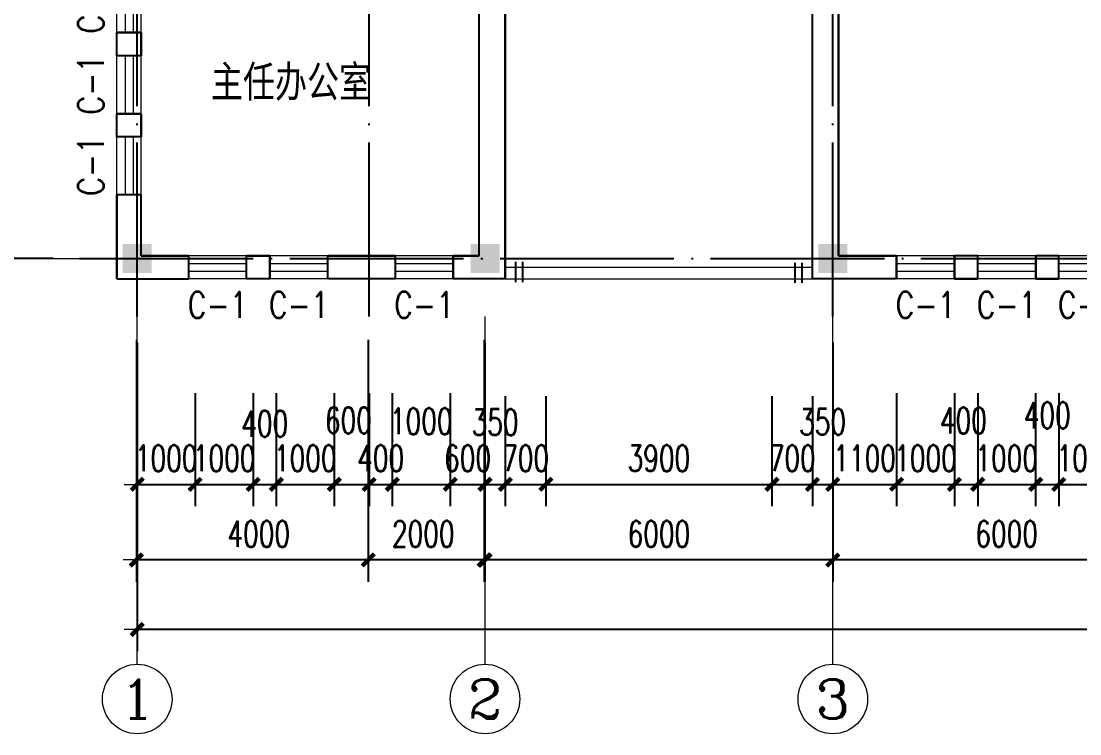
# Model space of a CAD drawing. Extents: x -220435 to 246757, y -381552 to -223577.
# Drawn here: x 59570 to 77834, y -357983 to -345686 of the extents above; entities that cross this region are included whole.
import ezdxf
from ezdxf.enums import TextEntityAlignment as Align

# ---------------------------------------------------------------- set-up
doc = ezdxf.new("R2010")
doc.units = 0
doc.header["$LTSCALE"] = 1500
doc.header["$MEASUREMENT"] = 0
doc.linetypes.add('DOTE', pattern=[2.42, 2, -0.2, 0.02, -0.2])
doc.layers.get('0').update_dxf_attribs({"linetype": 'CONTINUOUS'})
doc.layers.get('DEFPOINTS').update_dxf_attribs({"linetype": 'CONTINUOUS'})
for name, color, linetype in [('AXIS_TEXT', 7, 'CONTINUOUS'), ('COLUMN', 7, 'CONTINUOUS'), ('DOTE', 7, 'DOTE'), ('JELIBTLTC', 7, 'CONTINUOUS'), ('PUB_WALL', 7, 'CONTINUOUS'), ('WALL', 7, 'CONTINUOUS'), ('WINDOW_TEXT', 7, 'CONTINUOUS')]:
    doc.layers.add(name, color=color, linetype=linetype)
doc.layers.add('PUB_DIM', color=7, linetype='CONTINUOUS', lineweight=0)
doc.layers.add('WINDOW', color=7, linetype='CONTINUOUS', lineweight=0)
doc.styles.add('_SIMPLEX', font='SIMPLEX.shx', dxfattribs={"width": 0.8})
doc.styles.add('COMPLEX', font='COMPLEX')
doc.styles.add('DIM_FONT', font='TXT.shx', dxfattribs={"width": 0.7})
doc.styles.add('JELIBTLZX1', font='arial.ttf', dxfattribs={"width": 0.65})
doc.styles.add('SIMPLEX', font='SIMPLEX.SHX')
doc.dimstyles.new('DIMN150', dxfattribs={"dimscale": 1.5, "dimtxt": 300, "dimasz": 1, "dimexe": 250, "dimexo": 300, "dimgap": 150, "dimtad": 1, "dimdec": 0, "dimzin": 0, "dimdsep": 46, "dimtxsty": 'DIM_FONT', "dimblk": '_DIMX', "dimcen": 0.09, "dimclrt": 7, "dimadec": 0, "dimazin": 0, "dimtfac": 1, "dimtdec": 0, "dimtix": 1, "dimtmove": 2, "dimatfit": 3, "dimldrblk": '_DIMX', "dimfxl": 1, "dimtolj": 1, "dimtzin": 0, "dimarcsym": 0})

# ---------------------------------------------------------------- blocks, each defined once
blk = doc.blocks.new('_DIMX')
blk.add_line((-150, 0), (150, 0))
at = {"const_width": 50}
blk.add_lwpolyline([(-70, -70), (70, 70)], dxfattribs=at)
blk = doc.blocks.new('*D722')
at = {"layer": 'DEFPOINTS', "color": 0, "lineweight": 20}
for p in [(60572, -343783), (52031, -349783), (60572, -349783)]:
    blk.add_point(p, dxfattribs=at)
at = {"layer": 'PUB_DIM', "color": 0, "lineweight": -2}
for p, q in [((60122, -343783), (51656, -343783)), ((52031, -343784), (52031, -349781)), ((60122, -349783), (51656, -349783))]:
    blk.add_line(p, q, dxfattribs=at)
at = {"layer": 'PUB_DIM', "color": 0, "lineweight": -2, "xscale": 1.5, "yscale": 1.5, "zscale": 1.5}
for p, rotation in [((52031, -343783), 90), ((52031, -349783), 270)]:
    blk.add_blockref('_DIMX', p, dxfattribs=dict(at, rotation=rotation))
at = {"layer": 'PUB_DIM', "color": 7, "insert": (51581, -346783), "char_height": 450, "attachment_point": 5, "rotation": 90, "style": 'DIM_FONT'}
blk.add_mtext('\\A1;6000', dxfattribs=at)
blk = doc.blocks.new('*D724')
at = {"layer": 'DEFPOINTS', "color": 0, "lineweight": 20}
for p in [(60572, -271193), (50831, -349783), (60572, -349783)]:
    blk.add_point(p, dxfattribs=at)
at = {"layer": 'PUB_DIM', "color": 0, "lineweight": -2}
for p, q in [((60122, -271193), (50456, -271193)), ((50831, -271194), (50831, -349781)), ((60122, -349783), (50456, -349783))]:
    blk.add_line(p, q, dxfattribs=at)
at = {"layer": 'PUB_DIM', "color": 0, "lineweight": -2, "xscale": 1.5, "yscale": 1.5, "zscale": 1.5}
for p, rotation in [((50831, -271193), 90), ((50831, -349783), 270)]:
    blk.add_blockref('_DIMX', p, dxfattribs=dict(at, rotation=rotation))
at = {"layer": 'PUB_DIM', "color": 7, "insert": (50381, -310488), "char_height": 450, "attachment_point": 5, "rotation": 90, "style": 'DIM_FONT'}
blk.add_mtext('\\A1;78590', dxfattribs=at)
blk = doc.blocks.new('*D533')
at = {"layer": 'DEFPOINTS', "color": 0, "lineweight": 20}
for p in [(61572, -350783), (103572, -350783), (61572, -356183)]:
    blk.add_point(p, dxfattribs=at)
at = {"layer": 'PUB_DIM', "color": 0, "lineweight": -2}
for p, q in [((61572, -351233), (61572, -356558)), ((103572, -351233), (103572, -356558)), ((103571, -356183), (61574, -356183))]:
    blk.add_line(p, q, dxfattribs=at)
at = {"layer": 'PUB_DIM', "color": 0, "lineweight": -2, "xscale": 1.5, "yscale": 1.5, "zscale": 1.5, "rotation": 180}
blk.add_blockref('_DIMX', (61572, -356183), dxfattribs=at)
at = {"layer": 'PUB_DIM', "color": 0, "lineweight": -2, "xscale": 1.5, "yscale": 1.5, "zscale": 1.5}
blk.add_blockref('_DIMX', (103572, -356183), dxfattribs=at)
at = {"layer": 'PUB_DIM', "color": 7, "insert": (82572, -355733), "char_height": 450, "attachment_point": 5, "style": 'DIM_FONT'}
blk.add_mtext('\\A1;42000', dxfattribs=at)
blk = doc.blocks.new('*D534')
at = {"layer": 'DEFPOINTS', "color": 0, "lineweight": 20}
for p in [(61572, -350783), (103572, -350783), (61572, -356183)]:
    blk.add_point(p, dxfattribs=at)
at = {"layer": 'PUB_DIM', "color": 0, "lineweight": -2}
for p, q in [((61572, -351233), (61572, -356558)), ((103572, -351233), (103572, -356558)), ((103571, -356183), (61574, -356183))]:
    blk.add_line(p, q, dxfattribs=at)
at = {"layer": 'PUB_DIM', "color": 0, "lineweight": -2, "xscale": 1.5, "yscale": 1.5, "zscale": 1.5, "rotation": 180}
blk.add_blockref('_DIMX', (61572, -356183), dxfattribs=at)
at = {"layer": 'PUB_DIM', "color": 0, "lineweight": -2, "xscale": 1.5, "yscale": 1.5, "zscale": 1.5}
blk.add_blockref('_DIMX', (103572, -356183), dxfattribs=at)
at = {"layer": 'PUB_DIM', "color": 7, "insert": (82572, -355733), "char_height": 450, "attachment_point": 5, "style": 'DIM_FONT'}
blk.add_mtext('\\A1;42000', dxfattribs=at)
blk = doc.blocks.new('*D538')
at = {"layer": 'DEFPOINTS', "color": 0, "lineweight": 20}
for p in [(68622, -351706), (72522, -351706), (72522, -353678)]:
    blk.add_point(p, dxfattribs=at)
at = {"layer": 'PUB_DIM', "color": 0, "lineweight": -2}
for p, q in [((68622, -352156), (68622, -354053)), ((72522, -352156), (72522, -354053)), ((68624, -353678), (72521, -353678))]:
    blk.add_line(p, q, dxfattribs=at)
at = {"layer": 'PUB_DIM', "color": 0, "lineweight": -2, "xscale": 1.5, "yscale": 1.5, "zscale": 1.5, "rotation": 180}
blk.add_blockref('_DIMX', (68622, -353678), dxfattribs=at)
at = {"layer": 'PUB_DIM', "color": 0, "lineweight": -2, "xscale": 1.5, "yscale": 1.5, "zscale": 1.5}
blk.add_blockref('_DIMX', (72522, -353678), dxfattribs=at)
at = {"layer": 'PUB_DIM', "color": 7, "insert": (70572, -353228), "char_height": 450, "attachment_point": 5, "style": 'DIM_FONT'}
blk.add_mtext('\\A1;3900', dxfattribs=at)
blk = doc.blocks.new('*D539')
at = {"layer": 'DEFPOINTS', "color": 0, "lineweight": 20}
for p in [(67572, -350783), (73572, -350783), (67572, -354983)]:
    blk.add_point(p, dxfattribs=at)
at = {"layer": 'PUB_DIM', "color": 0, "lineweight": -2}
for p, q in [((67572, -351233), (67572, -355358)), ((73572, -351233), (73572, -355358)), ((73571, -354983), (67574, -354983))]:
    blk.add_line(p, q, dxfattribs=at)
at = {"layer": 'PUB_DIM', "color": 0, "lineweight": -2, "xscale": 1.5, "yscale": 1.5, "zscale": 1.5, "rotation": 180}
blk.add_blockref('_DIMX', (67572, -354983), dxfattribs=at)
at = {"layer": 'PUB_DIM', "color": 0, "lineweight": -2, "xscale": 1.5, "yscale": 1.5, "zscale": 1.5}
blk.add_blockref('_DIMX', (73572, -354983), dxfattribs=at)
at = {"layer": 'PUB_DIM', "color": 7, "insert": (70572, -354533), "char_height": 450, "attachment_point": 5, "style": 'DIM_FONT'}
blk.add_mtext('\\A1;6000', dxfattribs=at)
blk = doc.blocks.new('*D540')
at = {"layer": 'DEFPOINTS', "color": 0, "lineweight": 20}
for p in [(61557, -350733), (65557, -350733), (61557, -354983)]:
    blk.add_point(p, dxfattribs=at)
at = {"layer": 'PUB_DIM', "color": 0, "lineweight": -2}
for p, q in [((61557, -351183), (61557, -355358)), ((65557, -351183), (65557, -355358)), ((65555, -354983), (61558, -354983))]:
    blk.add_line(p, q, dxfattribs=at)
at = {"layer": 'PUB_DIM', "color": 0, "lineweight": -2, "xscale": 1.5, "yscale": 1.5, "zscale": 1.5, "rotation": 180}
blk.add_blockref('_DIMX', (61557, -354983), dxfattribs=at)
at = {"layer": 'PUB_DIM', "color": 0, "lineweight": -2, "xscale": 1.5, "yscale": 1.5, "zscale": 1.5}
blk.add_blockref('_DIMX', (65557, -354983), dxfattribs=at)
at = {"layer": 'PUB_DIM', "color": 7, "insert": (63669, -354533), "char_height": 450, "attachment_point": 5, "style": 'DIM_FONT'}
blk.add_mtext('\\A1;4000', dxfattribs=at)
blk = doc.blocks.new('*D541')
at = {"layer": 'DEFPOINTS', "color": 0, "lineweight": 20}
for p in [(65557, -350733), (67557, -350733), (65557, -354983)]:
    blk.add_point(p, dxfattribs=at)
at = {"layer": 'PUB_DIM', "color": 0, "lineweight": -2}
for p, q in [((65557, -351183), (65557, -355358)), ((67557, -351183), (67557, -355358)), ((67555, -354983), (65558, -354983))]:
    blk.add_line(p, q, dxfattribs=at)
at = {"layer": 'PUB_DIM', "color": 0, "lineweight": -2, "xscale": 1.5, "yscale": 1.5, "zscale": 1.5, "rotation": 180}
blk.add_blockref('_DIMX', (65557, -354983), dxfattribs=at)
at = {"layer": 'PUB_DIM', "color": 0, "lineweight": -2, "xscale": 1.5, "yscale": 1.5, "zscale": 1.5}
blk.add_blockref('_DIMX', (67557, -354983), dxfattribs=at)
at = {"layer": 'PUB_DIM', "color": 7, "insert": (66507, -354533), "char_height": 450, "attachment_point": 5, "style": 'DIM_FONT'}
blk.add_mtext('\\A1;2000', dxfattribs=at)
blk = doc.blocks.new('_AXISO')
blk.add_circle((0, 0), 0.5)
at = {"layer": 'AXIS_TEXT', "style": 'COMPLEX', "width": 1.041667}
blk.add_attdef('A', text='', height=0.56, dxfattribs=at).set_placement((-0.25, -0.28), (0.25, -0.28), align=Align.FIT)
blk = doc.blocks.new('*D542')
at = {"layer": 'DEFPOINTS', "color": 0, "lineweight": 20}
for p in [(64972, -351655), (65572, -351655), (65572, -353678)]:
    blk.add_point(p, dxfattribs=at)
at = {"layer": 'PUB_DIM', "color": 0, "lineweight": -2}
for p, q in [((64972, -352105), (64972, -354053)), ((65572, -352105), (65572, -354053)), ((64973, -353678), (65571, -353678))]:
    blk.add_line(p, q, dxfattribs=at)
at = {"layer": 'PUB_DIM', "color": 0, "lineweight": -2, "xscale": 1.5, "yscale": 1.5, "zscale": 1.5, "rotation": 180}
blk.add_blockref('_DIMX', (64972, -353678), dxfattribs=at)
at = {"layer": 'PUB_DIM', "color": 0, "lineweight": -2, "xscale": 1.5, "yscale": 1.5, "zscale": 1.5}
blk.add_blockref('_DIMX', (65572, -353678), dxfattribs=at)
at = {"layer": 'PUB_DIM', "color": 7, "insert": (65216, -352575), "char_height": 450, "attachment_point": 5, "style": 'DIM_FONT'}
blk.add_mtext('\\A1;600', dxfattribs=at)
blk = doc.blocks.new('*D543')
at = {"layer": 'DEFPOINTS', "color": 0, "lineweight": 20}
for p in [(63972, -351655), (64972, -351655), (64972, -353678)]:
    blk.add_point(p, dxfattribs=at)
at = {"layer": 'PUB_DIM', "color": 0, "lineweight": -2}
for p, q in [((63972, -352105), (63972, -354053)), ((64972, -352105), (64972, -354053)), ((63970, -353678), (63969, -353678)), ((63972, -353678), (64972, -353678)), ((64973, -353678), (64975, -353678))]:
    blk.add_line(p, q, dxfattribs=at)
at = {"layer": 'PUB_DIM', "color": 0, "lineweight": -2, "xscale": 1.5, "yscale": 1.5, "zscale": 1.5}
blk.add_blockref('_DIMX', (63972, -353678), dxfattribs=at)
at = {"layer": 'PUB_DIM', "color": 0, "lineweight": -2, "xscale": 1.5, "yscale": 1.5, "zscale": 1.5, "rotation": 180}
blk.add_blockref('_DIMX', (64972, -353678), dxfattribs=at)
at = {"layer": 'PUB_DIM', "color": 7, "insert": (64472, -353228), "char_height": 450, "attachment_point": 5, "style": 'DIM_FONT'}
blk.add_mtext('\\A1;1000', dxfattribs=at)
blk = doc.blocks.new('_WBLK')
for p, q in [((-0.5, 0.5), (0.5, 0.5)), ((0.5, 0.167), (-0.5, 0.167)), ((0.5, -0.167), (-0.5, -0.167)), ((-0.5, -0.5), (0.5, -0.5))]:
    blk.add_line(p, q)
at = {"layer": 'WINDOW_TEXT', "style": 'SIMPLEX', "flags": 9}
blk.add_attdef('A', text='', height=1, dxfattribs=at).set_placement((0, 1.5), align=Align.MIDDLE)
blk = doc.blocks.new('*D544')
at = {"layer": 'DEFPOINTS', "color": 0, "lineweight": 20}
for p in [(63572, -351655), (63972, -351655), (63972, -353678)]:
    blk.add_point(p, dxfattribs=at)
at = {"layer": 'PUB_DIM', "color": 0, "lineweight": -2}
for p, q in [((63572, -352105), (63572, -354053)), ((63972, -352105), (63972, -354053)), ((63570, -353678), (63569, -353678)), ((63572, -353678), (63972, -353678)), ((63973, -353678), (63975, -353678))]:
    blk.add_line(p, q, dxfattribs=at)
at = {"layer": 'PUB_DIM', "color": 0, "lineweight": -2, "xscale": 1.5, "yscale": 1.5, "zscale": 1.5}
blk.add_blockref('_DIMX', (63572, -353678), dxfattribs=at)
at = {"layer": 'PUB_DIM', "color": 0, "lineweight": -2, "xscale": 1.5, "yscale": 1.5, "zscale": 1.5, "rotation": 180}
blk.add_blockref('_DIMX', (63972, -353678), dxfattribs=at)
at = {"layer": 'PUB_DIM', "color": 7, "insert": (63772, -352632), "char_height": 450, "attachment_point": 5, "style": 'DIM_FONT'}
blk.add_mtext('\\A1;400', dxfattribs=at)
blk = doc.blocks.new('*D545')
at = {"layer": 'DEFPOINTS', "color": 0, "lineweight": 20}
for p in [(62572, -351655), (63572, -351655), (63572, -353678)]:
    blk.add_point(p, dxfattribs=at)
at = {"layer": 'PUB_DIM', "color": 0, "lineweight": -2}
for p, q in [((62572, -352105), (62572, -354053)), ((63572, -352105), (63572, -354053)), ((62570, -353678), (62569, -353678)), ((62572, -353678), (63572, -353678)), ((63573, -353678), (63575, -353678))]:
    blk.add_line(p, q, dxfattribs=at)
at = {"layer": 'PUB_DIM', "color": 0, "lineweight": -2, "xscale": 1.5, "yscale": 1.5, "zscale": 1.5}
blk.add_blockref('_DIMX', (62572, -353678), dxfattribs=at)
at = {"layer": 'PUB_DIM', "color": 0, "lineweight": -2, "xscale": 1.5, "yscale": 1.5, "zscale": 1.5, "rotation": 180}
blk.add_blockref('_DIMX', (63572, -353678), dxfattribs=at)
at = {"layer": 'PUB_DIM', "color": 7, "insert": (63072, -353228), "char_height": 450, "attachment_point": 5, "style": 'DIM_FONT'}
blk.add_mtext('\\A1;1000', dxfattribs=at)
blk = doc.blocks.new('*D546')
at = {"layer": 'DEFPOINTS', "color": 0, "lineweight": 20}
for p in [(61572, -351655), (62572, -351655), (62572, -353678)]:
    blk.add_point(p, dxfattribs=at)
at = {"layer": 'PUB_DIM', "color": 0, "lineweight": -2}
for p, q in [((61572, -352105), (61572, -354053)), ((62572, -352105), (62572, -354053)), ((61571, -353678), (61569, -353678)), ((61572, -353678), (62572, -353678)), ((62573, -353678), (62575, -353678))]:
    blk.add_line(p, q, dxfattribs=at)
at = {"layer": 'PUB_DIM', "color": 0, "lineweight": -2, "xscale": 1.5, "yscale": 1.5, "zscale": 1.5}
blk.add_blockref('_DIMX', (61572, -353678), dxfattribs=at)
at = {"layer": 'PUB_DIM', "color": 0, "lineweight": -2, "xscale": 1.5, "yscale": 1.5, "zscale": 1.5, "rotation": 180}
blk.add_blockref('_DIMX', (62572, -353678), dxfattribs=at)
at = {"layer": 'PUB_DIM', "color": 7, "insert": (62072, -353228), "char_height": 450, "attachment_point": 5, "style": 'DIM_FONT'}
blk.add_mtext('\\A1;1000', dxfattribs=at)
blk = doc.blocks.new('_FZH')
blk.add_solid([(-0.5, -0.5), (0.5, -0.5), (-0.5, 0.5), (0.5, 0.5)])
blk = doc.blocks.new('*D414')
at = {"layer": 'DEFPOINTS', "color": 0, "lineweight": 20}
for p in [(67922, -351706), (68622, -351706), (68622, -353678)]:
    blk.add_point(p, dxfattribs=at)
at = {"layer": 'PUB_DIM', "color": 0, "lineweight": -2}
for p, q in [((67922, -352156), (67922, -354053)), ((68622, -352156), (68622, -354053)), ((67921, -353678), (67919, -353678)), ((67922, -353678), (68622, -353678)), ((68624, -353678), (68625, -353678))]:
    blk.add_line(p, q, dxfattribs=at)
at = {"layer": 'PUB_DIM', "color": 0, "lineweight": -2, "xscale": 1.5, "yscale": 1.5, "zscale": 1.5}
blk.add_blockref('_DIMX', (67922, -353678), dxfattribs=at)
at = {"layer": 'PUB_DIM', "color": 0, "lineweight": -2, "xscale": 1.5, "yscale": 1.5, "zscale": 1.5, "rotation": 180}
blk.add_blockref('_DIMX', (68622, -353678), dxfattribs=at)
at = {"layer": 'PUB_DIM', "color": 7, "insert": (68272, -353228), "char_height": 450, "attachment_point": 5, "style": 'DIM_FONT'}
blk.add_mtext('\\A1;700', dxfattribs=at)
blk = doc.blocks.new('*D415')
at = {"layer": 'DEFPOINTS', "color": 0, "lineweight": 20}
for p in [(67572, -351706), (67922, -351706), (67922, -353678)]:
    blk.add_point(p, dxfattribs=at)
at = {"layer": 'PUB_DIM', "color": 0, "lineweight": -2}
for p, q in [((67572, -352156), (67572, -354053)), ((67922, -352156), (67922, -354053)), ((67571, -353678), (67569, -353678)), ((67572, -353678), (67922, -353678)), ((67924, -353678), (67925, -353678))]:
    blk.add_line(p, q, dxfattribs=at)
at = {"layer": 'PUB_DIM', "color": 0, "lineweight": -2, "xscale": 1.5, "yscale": 1.5, "zscale": 1.5}
blk.add_blockref('_DIMX', (67572, -353678), dxfattribs=at)
at = {"layer": 'PUB_DIM', "color": 0, "lineweight": -2, "xscale": 1.5, "yscale": 1.5, "zscale": 1.5, "rotation": 180}
blk.add_blockref('_DIMX', (67922, -353678), dxfattribs=at)
at = {"layer": 'PUB_DIM', "color": 7, "insert": (67747, -352607), "char_height": 450, "attachment_point": 5, "style": 'DIM_FONT'}
blk.add_mtext('\\A1;350', dxfattribs=at)
blk = doc.blocks.new('*D416')
at = {"layer": 'DEFPOINTS', "color": 0, "lineweight": 20}
for p in [(66972, -351655), (67572, -351655), (67572, -353678)]:
    blk.add_point(p, dxfattribs=at)
at = {"layer": 'PUB_DIM', "color": 0, "lineweight": -2}
for p, q in [((66972, -352105), (66972, -354053)), ((67572, -352105), (67572, -354053)), ((66971, -353678), (66969, -353678)), ((66972, -353678), (67572, -353678)), ((67574, -353678), (67575, -353678))]:
    blk.add_line(p, q, dxfattribs=at)
at = {"layer": 'PUB_DIM', "color": 0, "lineweight": -2, "xscale": 1.5, "yscale": 1.5, "zscale": 1.5}
blk.add_blockref('_DIMX', (66972, -353678), dxfattribs=at)
at = {"layer": 'PUB_DIM', "color": 0, "lineweight": -2, "xscale": 1.5, "yscale": 1.5, "zscale": 1.5, "rotation": 180}
blk.add_blockref('_DIMX', (67572, -353678), dxfattribs=at)
at = {"layer": 'PUB_DIM', "color": 7, "insert": (67272, -353228), "char_height": 450, "attachment_point": 5, "style": 'DIM_FONT'}
blk.add_mtext('\\A1;600', dxfattribs=at)
blk = doc.blocks.new('*D417')
at = {"layer": 'DEFPOINTS', "color": 0, "lineweight": 20}
for p in [(65972, -351655), (66972, -351655), (66972, -353678)]:
    blk.add_point(p, dxfattribs=at)
at = {"layer": 'PUB_DIM', "color": 0, "lineweight": -2}
for p, q in [((65972, -352105), (65972, -354053)), ((66972, -352105), (66972, -354053)), ((65974, -353678), (66971, -353678))]:
    blk.add_line(p, q, dxfattribs=at)
at = {"layer": 'PUB_DIM', "color": 0, "lineweight": -2, "xscale": 1.5, "yscale": 1.5, "zscale": 1.5, "rotation": 180}
blk.add_blockref('_DIMX', (65972, -353678), dxfattribs=at)
at = {"layer": 'PUB_DIM', "color": 0, "lineweight": -2, "xscale": 1.5, "yscale": 1.5, "zscale": 1.5}
blk.add_blockref('_DIMX', (66972, -353678), dxfattribs=at)
at = {"layer": 'PUB_DIM', "color": 7, "insert": (66472, -352589), "char_height": 450, "attachment_point": 5, "style": 'DIM_FONT'}
blk.add_mtext('\\A1;1000', dxfattribs=at)
blk = doc.blocks.new('*D418')
at = {"layer": 'DEFPOINTS', "color": 0, "lineweight": 20}
for p in [(65572, -351655), (65972, -351655), (65972, -353678)]:
    blk.add_point(p, dxfattribs=at)
at = {"layer": 'PUB_DIM', "color": 0, "lineweight": -2}
for p, q in [((65572, -352105), (65572, -354053)), ((65972, -352105), (65972, -354053)), ((65571, -353678), (65569, -353678)), ((65572, -353678), (65972, -353678)), ((65974, -353678), (65975, -353678))]:
    blk.add_line(p, q, dxfattribs=at)
at = {"layer": 'PUB_DIM', "color": 0, "lineweight": -2, "xscale": 1.5, "yscale": 1.5, "zscale": 1.5}
blk.add_blockref('_DIMX', (65572, -353678), dxfattribs=at)
at = {"layer": 'PUB_DIM', "color": 0, "lineweight": -2, "xscale": 1.5, "yscale": 1.5, "zscale": 1.5, "rotation": 180}
blk.add_blockref('_DIMX', (65972, -353678), dxfattribs=at)
at = {"layer": 'PUB_DIM', "color": 7, "insert": (65772, -353228), "char_height": 450, "attachment_point": 5, "style": 'DIM_FONT'}
blk.add_mtext('\\A1;400', dxfattribs=at)
blk = doc.blocks.new('*D419')
at = {"layer": 'DEFPOINTS', "color": 0, "lineweight": 20}
for p in [(74672, -351655), (75672, -351655), (75672, -353678)]:
    blk.add_point(p, dxfattribs=at)
at = {"layer": 'PUB_DIM', "color": 0, "lineweight": -2}
for p, q in [((74672, -352105), (74672, -354053)), ((75672, -352105), (75672, -354053)), ((74671, -353678), (74669, -353678)), ((74672, -353678), (75672, -353678)), ((75674, -353678), (75675, -353678))]:
    blk.add_line(p, q, dxfattribs=at)
at = {"layer": 'PUB_DIM', "color": 0, "lineweight": -2, "xscale": 1.5, "yscale": 1.5, "zscale": 1.5}
blk.add_blockref('_DIMX', (74672, -353678), dxfattribs=at)
at = {"layer": 'PUB_DIM', "color": 0, "lineweight": -2, "xscale": 1.5, "yscale": 1.5, "zscale": 1.5, "rotation": 180}
blk.add_blockref('_DIMX', (75672, -353678), dxfattribs=at)
at = {"layer": 'PUB_DIM', "color": 7, "insert": (75172, -353228), "char_height": 450, "attachment_point": 5, "style": 'DIM_FONT'}
blk.add_mtext('\\A1;1000', dxfattribs=at)
blk = doc.blocks.new('*D420')
at = {"layer": 'DEFPOINTS', "color": 0, "lineweight": 20}
for p in [(73572, -350783), (79572, -350783), (73572, -354983)]:
    blk.add_point(p, dxfattribs=at)
at = {"layer": 'PUB_DIM', "color": 0, "lineweight": -2}
for p, q in [((73572, -351233), (73572, -355358)), ((79572, -351233), (79572, -355358)), ((79571, -354983), (73574, -354983))]:
    blk.add_line(p, q, dxfattribs=at)
at = {"layer": 'PUB_DIM', "color": 0, "lineweight": -2, "xscale": 1.5, "yscale": 1.5, "zscale": 1.5, "rotation": 180}
blk.add_blockref('_DIMX', (73572, -354983), dxfattribs=at)
at = {"layer": 'PUB_DIM', "color": 0, "lineweight": -2, "xscale": 1.5, "yscale": 1.5, "zscale": 1.5}
blk.add_blockref('_DIMX', (79572, -354983), dxfattribs=at)
at = {"layer": 'PUB_DIM', "color": 7, "insert": (76572, -354533), "char_height": 450, "attachment_point": 5, "style": 'DIM_FONT'}
blk.add_mtext('\\A1;6000', dxfattribs=at)
blk = doc.blocks.new('*D421')
at = {"layer": 'DEFPOINTS', "color": 0, "lineweight": 20}
for p in [(72522, -351706), (73222, -351706), (73222, -353678)]:
    blk.add_point(p, dxfattribs=at)
at = {"layer": 'PUB_DIM', "color": 0, "lineweight": -2}
for p, q in [((72522, -352156), (72522, -354053)), ((73222, -352156), (73222, -354053)), ((72521, -353678), (72519, -353678)), ((72522, -353678), (73222, -353678)), ((73224, -353678), (73225, -353678))]:
    blk.add_line(p, q, dxfattribs=at)
at = {"layer": 'PUB_DIM', "color": 0, "lineweight": -2, "xscale": 1.5, "yscale": 1.5, "zscale": 1.5}
blk.add_blockref('_DIMX', (72522, -353678), dxfattribs=at)
at = {"layer": 'PUB_DIM', "color": 0, "lineweight": -2, "xscale": 1.5, "yscale": 1.5, "zscale": 1.5, "rotation": 180}
blk.add_blockref('_DIMX', (73222, -353678), dxfattribs=at)
at = {"layer": 'PUB_DIM', "color": 7, "insert": (72872, -353228), "char_height": 450, "attachment_point": 5, "style": 'DIM_FONT'}
blk.add_mtext('\\A1;700', dxfattribs=at)
blk = doc.blocks.new('*D422')
at = {"layer": 'DEFPOINTS', "color": 0, "lineweight": 20}
for p in [(73222, -351706), (73572, -351706), (73572, -353678)]:
    blk.add_point(p, dxfattribs=at)
at = {"layer": 'PUB_DIM', "color": 0, "lineweight": -2}
for p, q in [((73222, -352156), (73222, -354053)), ((73572, -352156), (73572, -354053)), ((73221, -353678), (73219, -353678)), ((73222, -353678), (73572, -353678)), ((73574, -353678), (73575, -353678))]:
    blk.add_line(p, q, dxfattribs=at)
at = {"layer": 'PUB_DIM', "color": 0, "lineweight": -2, "xscale": 1.5, "yscale": 1.5, "zscale": 1.5}
blk.add_blockref('_DIMX', (73222, -353678), dxfattribs=at)
at = {"layer": 'PUB_DIM', "color": 0, "lineweight": -2, "xscale": 1.5, "yscale": 1.5, "zscale": 1.5, "rotation": 180}
blk.add_blockref('_DIMX', (73572, -353678), dxfattribs=at)
at = {"layer": 'PUB_DIM', "color": 7, "insert": (73397, -352600), "char_height": 450, "attachment_point": 5, "style": 'DIM_FONT'}
blk.add_mtext('\\A1;350', dxfattribs=at)
blk = doc.blocks.new('*D423')
at = {"layer": 'DEFPOINTS', "color": 0, "lineweight": 20}
for p in [(73572, -351655), (74672, -351655), (74672, -353678)]:
    blk.add_point(p, dxfattribs=at)
at = {"layer": 'PUB_DIM', "color": 0, "lineweight": -2}
for p, q in [((73572, -352105), (73572, -354053)), ((74672, -352105), (74672, -354053)), ((73571, -353678), (73569, -353678)), ((73572, -353678), (74672, -353678)), ((74674, -353678), (74675, -353678))]:
    blk.add_line(p, q, dxfattribs=at)
at = {"layer": 'PUB_DIM', "color": 0, "lineweight": -2, "xscale": 1.5, "yscale": 1.5, "zscale": 1.5}
blk.add_blockref('_DIMX', (73572, -353678), dxfattribs=at)
at = {"layer": 'PUB_DIM', "color": 0, "lineweight": -2, "xscale": 1.5, "yscale": 1.5, "zscale": 1.5, "rotation": 180}
blk.add_blockref('_DIMX', (74672, -353678), dxfattribs=at)
at = {"layer": 'PUB_DIM', "color": 7, "insert": (74122, -353228), "char_height": 450, "attachment_point": 5, "style": 'DIM_FONT'}
blk.add_mtext('\\A1;1100', dxfattribs=at)
blk = doc.blocks.new('*D425')
at = {"layer": 'DEFPOINTS', "color": 0, "lineweight": 20}
for p in [(77472, -351655), (78472, -351655), (78472, -353678)]:
    blk.add_point(p, dxfattribs=at)
at = {"layer": 'PUB_DIM', "color": 0, "lineweight": -2}
for p, q in [((77472, -352105), (77472, -354053)), ((78472, -352105), (78472, -354053)), ((77471, -353678), (77469, -353678)), ((77472, -353678), (78472, -353678)), ((78474, -353678), (78475, -353678))]:
    blk.add_line(p, q, dxfattribs=at)
at = {"layer": 'PUB_DIM', "color": 0, "lineweight": -2, "xscale": 1.5, "yscale": 1.5, "zscale": 1.5}
blk.add_blockref('_DIMX', (77472, -353678), dxfattribs=at)
at = {"layer": 'PUB_DIM', "color": 0, "lineweight": -2, "xscale": 1.5, "yscale": 1.5, "zscale": 1.5, "rotation": 180}
blk.add_blockref('_DIMX', (78472, -353678), dxfattribs=at)
at = {"layer": 'PUB_DIM', "color": 7, "insert": (77972, -353228), "char_height": 450, "attachment_point": 5, "style": 'DIM_FONT'}
blk.add_mtext('\\A1;1000', dxfattribs=at)
blk = doc.blocks.new('*D426')
at = {"layer": 'DEFPOINTS', "color": 0, "lineweight": 20}
for p in [(77072, -351655), (77472, -351655), (77472, -353678)]:
    blk.add_point(p, dxfattribs=at)
at = {"layer": 'PUB_DIM', "color": 0, "lineweight": -2}
for p, q in [((77072, -352105), (77072, -354053)), ((77472, -352105), (77472, -354053)), ((77071, -353678), (77069, -353678)), ((77072, -353678), (77472, -353678)), ((77474, -353678), (77475, -353678))]:
    blk.add_line(p, q, dxfattribs=at)
at = {"layer": 'PUB_DIM', "color": 0, "lineweight": -2, "xscale": 1.5, "yscale": 1.5, "zscale": 1.5}
blk.add_blockref('_DIMX', (77072, -353678), dxfattribs=at)
at = {"layer": 'PUB_DIM', "color": 0, "lineweight": -2, "xscale": 1.5, "yscale": 1.5, "zscale": 1.5, "rotation": 180}
blk.add_blockref('_DIMX', (77472, -353678), dxfattribs=at)
at = {"layer": 'PUB_DIM', "color": 7, "insert": (77272, -352487), "char_height": 450, "attachment_point": 5, "style": 'DIM_FONT'}
blk.add_mtext('\\A1;400', dxfattribs=at)
blk = doc.blocks.new('*D427')
at = {"layer": 'DEFPOINTS', "color": 0, "lineweight": 20}
for p in [(76072, -351655), (77072, -351655), (77072, -353678)]:
    blk.add_point(p, dxfattribs=at)
at = {"layer": 'PUB_DIM', "color": 0, "lineweight": -2}
for p, q in [((76072, -352105), (76072, -354053)), ((77072, -352105), (77072, -354053)), ((76071, -353678), (76069, -353678)), ((76072, -353678), (77072, -353678)), ((77074, -353678), (77075, -353678))]:
    blk.add_line(p, q, dxfattribs=at)
at = {"layer": 'PUB_DIM', "color": 0, "lineweight": -2, "xscale": 1.5, "yscale": 1.5, "zscale": 1.5}
blk.add_blockref('_DIMX', (76072, -353678), dxfattribs=at)
at = {"layer": 'PUB_DIM', "color": 0, "lineweight": -2, "xscale": 1.5, "yscale": 1.5, "zscale": 1.5, "rotation": 180}
blk.add_blockref('_DIMX', (77072, -353678), dxfattribs=at)
at = {"layer": 'PUB_DIM', "color": 7, "insert": (76572, -353228), "char_height": 450, "attachment_point": 5, "style": 'DIM_FONT'}
blk.add_mtext('\\A1;1000', dxfattribs=at)
blk = doc.blocks.new('*D428')
at = {"layer": 'DEFPOINTS', "color": 0, "lineweight": 20}
for p in [(75672, -351655), (76072, -351655), (76072, -353678)]:
    blk.add_point(p, dxfattribs=at)
at = {"layer": 'PUB_DIM', "color": 0, "lineweight": -2}
for p, q in [((75672, -352105), (75672, -354053)), ((76072, -352105), (76072, -354053)), ((75671, -353678), (75669, -353678)), ((75672, -353678), (76072, -353678)), ((76074, -353678), (76075, -353678))]:
    blk.add_line(p, q, dxfattribs=at)
at = {"layer": 'PUB_DIM', "color": 0, "lineweight": -2, "xscale": 1.5, "yscale": 1.5, "zscale": 1.5}
blk.add_blockref('_DIMX', (75672, -353678), dxfattribs=at)
at = {"layer": 'PUB_DIM', "color": 0, "lineweight": -2, "xscale": 1.5, "yscale": 1.5, "zscale": 1.5, "rotation": 180}
blk.add_blockref('_DIMX', (76072, -353678), dxfattribs=at)
at = {"layer": 'PUB_DIM', "color": 7, "insert": (75825, -352577), "char_height": 450, "attachment_point": 5, "style": 'DIM_FONT'}
blk.add_mtext('\\A1;400', dxfattribs=at)

msp = doc.modelspace()

# ---------------------------------------------------------------- linework, layer by layer
at = {"layer": 'DOTE'}
for p, q in [((73572.4, -350782.5), (73572.4, -273067.5)), ((61572.4, -350782.5), (61572.4, -318842.5)), ((65572.4, -350782.5), (65572.4, -334482.5)), ((60572.4, -349782.5), (103542.4, -349782.5))]:
    msp.add_line(p, q, dxfattribs=at)
at = {"layer": 'PUB_DIM'}
for p, q in [((49330.7, -349782.5), (60572.4, -349782.5)), ((61572.4, -356782.5), (61572.4, -350782.5)), ((61572.4, -356782.5), (61572.4, -350782.5)), ((67572.4, -356782.5), (67572.4, -350782.5)), ((67572.4, -356782.5), (67572.4, -350782.5)), ((73572.4, -356782.5), (73572.4, -350782.5)), ((73572.4, -356782.5), (73572.4, -350782.5)), ((67677.4, -353677.5), (74581.6, -353677.5))]:
    msp.add_line(p, q, dxfattribs=at)
at = {"layer": 'PUB_WALL'}
for p, q in [((73672.4, -349732.5), (73672.4, -334582.5)), ((73672.4, -334582.5), (73672.4, -349732.5)), ((67922.4, -343632.5), (67922.4, -350132.5)), ((67922.4, -343632.5), (67922.4, -350132.5)), ((73222.4, -350132.5), (73222.4, -343632.5)), ((73222.4, -350132.5), (73222.4, -343632.5)), ((67472.4, -349732.5), (67472.4, -343882.5)), ((67472.4, -349732.5), (67472.4, -343882.5)), ((61222.4, -346282.5), (61222.4, -345882.5)), ((61642.4, -345882.5), (61222.4, -345882.5)), ((61222.4, -346282.5), (61222.4, -345882.5)), ((61222.4, -345882.5), (61642.4, -345882.5)), ((61642.4, -346282.5), (61642.4, -345882.5)), ((61642.4, -345882.5), (61642.4, -346282.5)), ((61642.4, -346282.5), (61222.4, -346282.5)), ((61642.4, -346282.5), (61222.4, -346282.5)), ((61222.4, -347682.5), (61222.4, -347282.5)), ((61642.4, -347282.5), (61222.4, -347282.5)), ((61222.4, -347682.5), (61222.4, -347282.5)), ((61222.4, -347282.5), (61642.4, -347282.5)), ((61642.4, -347682.5), (61642.4, -347282.5)), ((61642.4, -347282.5), (61642.4, -347682.5)), ((61642.4, -347682.5), (61222.4, -347682.5)), ((61642.4, -347682.5), (61222.4, -347682.5)), ((61642.4, -348682.5), (61222.4, -348682.5)), ((61222.4, -350132.5), (61222.4, -348682.5)), ((61642.4, -348682.5), (61222.4, -348682.5)), ((61222.4, -348682.5), (61222.4, -350132.5)), ((61642.4, -349732.5), (61642.4, -348682.5)), ((61642.4, -349732.5), (61642.4, -348682.5)), ((61642.4, -349732.5), (62459.9, -349732.5)), ((62459.9, -349732.5), (61642.4, -349732.5)), ((62459.9, -350132.5), (62459.9, -349732.5)), ((62459.9, -350132.5), (62459.9, -349732.5)), ((63459.9, -350132.5), (63459.9, -349732.5)), ((63859.9, -349732.5), (63459.9, -349732.5)), ((63459.9, -350132.5), (63459.9, -349732.5)), ((63459.9, -349732.5), (63859.9, -349732.5)), ((63859.9, -350132.5), (63859.9, -349732.5)), ((63859.9, -349732.5), (63859.9, -350132.5)), ((66022.4, -349732.5), (64859.9, -349732.5)), ((64859.9, -350132.5), (64859.9, -349732.5)), ((64859.9, -349732.5), (66022.4, -349732.5)), ((64859.9, -350132.5), (64859.9, -349732.5)), ((66022.4, -349732.5), (66022.4, -350132.5)), ((66022.4, -349732.5), (66022.4, -350132.5)), ((67022.4, -350132.5), (67022.4, -349732.5)), ((67022.4, -349732.5), (67472.4, -349732.5)), ((67022.4, -350132.5), (67022.4, -349732.5)), ((67022.4, -349732.5), (67472.4, -349732.5)), ((74672.4, -349732.5), (73672.4, -349732.5)), ((73672.4, -349732.5), (74672.4, -349732.5)), ((74672.4, -350132.5), (74672.4, -349732.5)), ((74672.4, -349732.5), (74672.4, -350132.5)), ((76072.4, -349732.5), (75672.4, -349732.5)), ((75672.4, -350132.5), (75672.4, -349732.5)), ((76072.4, -349732.5), (75672.4, -349732.5)), ((75672.4, -349732.5), (75672.4, -350132.5)), ((76072.4, -350132.5), (76072.4, -349732.5)), ((76072.4, -350132.5), (76072.4, -349732.5)), ((77472.4, -349732.5), (77072.4, -349732.5)), ((77072.4, -350132.5), (77072.4, -349732.5)), ((77472.4, -349732.5), (77072.4, -349732.5)), ((77072.4, -349732.5), (77072.4, -350132.5)), ((77472.4, -350132.5), (77472.4, -349732.5)), ((77472.4, -350132.5), (77472.4, -349732.5)), ((68102.4, -350189.1), (68102.4, -349839.1)), ((68102.4, -350189.1), (68102.4, -349839.1)), ((68222.4, -350189.1), (68222.4, -349839.1)), ((68222.4, -350189.1), (68222.4, -349839.1)), ((72922.4, -350203.2), (72922.4, -349853.2)), ((72922.4, -350203.2), (72922.4, -349853.2)), ((73042.4, -350203.2), (73042.4, -349853.2)), ((73042.4, -350203.2), (73042.4, -349853.2)), ((61222.4, -350132.5), (62459.9, -350132.5)), ((61222.4, -350132.5), (62459.9, -350132.5)), ((63859.9, -350132.5), (63459.9, -350132.5)), ((63859.9, -350132.5), (63459.9, -350132.5)), ((66022.4, -350132.5), (64859.9, -350132.5)), ((66022.4, -350132.5), (64859.9, -350132.5)), ((67922.4, -350132.5), (67022.4, -350132.5)), ((67922.4, -350132.5), (67022.4, -350132.5)), ((74672.4, -350132.5), (73222.4, -350132.5)), ((74672.4, -350132.5), (73222.4, -350132.5)), ((76072.4, -350132.5), (75672.4, -350132.5)), ((75672.4, -350132.5), (76072.4, -350132.5)), ((77472.4, -350132.5), (77072.4, -350132.5)), ((77072.4, -350132.5), (77472.4, -350132.5))]:
    msp.add_line(p, q, dxfattribs=at)
at = {"layer": 'WALL'}
for p, q in [((73672.4, -349732.5), (73672.4, -334582.5)), ((67922.4, -350132.5), (67922.4, -343632.5)), ((73222.4, -350132.5), (73222.4, -343632.5)), ((67472.4, -349732.5), (67472.4, -343882.5)), ((61222.4, -346282.5), (61222.4, -345882.5)), ((61642.4, -345882.5), (61222.4, -345882.5)), ((61642.4, -346282.5), (61642.4, -345882.5)), ((61642.4, -346282.5), (61222.4, -346282.5)), ((61222.4, -347682.5), (61222.4, -347282.5)), ((61642.4, -347282.5), (61222.4, -347282.5)), ((61642.4, -347682.5), (61642.4, -347282.5)), ((61642.4, -347682.5), (61222.4, -347682.5)), ((61642.4, -348682.5), (61222.4, -348682.5)), ((61222.4, -350132.5), (61222.4, -348682.5)), ((61642.4, -349732.5), (61642.4, -348682.5)), ((61642.4, -349732.5), (62459.9, -349732.5)), ((62459.9, -350132.5), (62459.9, -349732.5)), ((63459.9, -350132.5), (63459.9, -349732.5)), ((63859.9, -349732.5), (63459.9, -349732.5)), ((63859.9, -350132.5), (63859.9, -349732.5)), ((66022.4, -349732.5), (64859.9, -349732.5)), ((64859.9, -350132.5), (64859.9, -349732.5)), ((66022.4, -349732.5), (66022.4, -350132.5)), ((67022.4, -349732.5), (67022.4, -350132.5)), ((67472.4, -349732.5), (67022.4, -349732.5)), ((74672.4, -349732.5), (73672.4, -349732.5)), ((74672.4, -350132.5), (74672.4, -349732.5)), ((76072.4, -349732.5), (75672.4, -349732.5)), ((75672.4, -350132.5), (75672.4, -349732.5)), ((76072.4, -350132.5), (76072.4, -349732.5)), ((77472.4, -349732.5), (77072.4, -349732.5)), ((77072.4, -350132.5), (77072.4, -349732.5)), ((77472.4, -350132.5), (77472.4, -349732.5)), ((68102.4, -350189.1), (68102.4, -349839.1)), ((68222.4, -350189.1), (68222.4, -349839.1)), ((72922.4, -350203.2), (72922.4, -349853.2)), ((73042.4, -350203.2), (73042.4, -349853.2)), ((61222.4, -350132.5), (62459.9, -350132.5)), ((63859.9, -350132.5), (63459.9, -350132.5)), ((66022.4, -350132.5), (64859.9, -350132.5)), ((67922.4, -350132.5), (67022.4, -350132.5)), ((74672.4, -350132.5), (73222.4, -350132.5)), ((76072.4, -350132.5), (75672.4, -350132.5)), ((77472.4, -350132.5), (77072.4, -350132.5))]:
    msp.add_line(p, q, dxfattribs=at)
at = {"layer": 'WINDOW'}
for p, q in [((67922.4, -349932.5), (73222.4, -349932.5)), ((67922.4, -350132.5), (73222.4, -350132.5))]:
    msp.add_line(p, q, dxfattribs=at)

# ---------------------------------------------------------------- block references
at = {"layer": 'COLUMN', "xscale": 500, "yscale": 500, "zscale": 500}
for p in [(61572.4, -349782.5), (67572.4, -349782.5), (73572.4, -349782.5)]:
    msp.add_blockref('_FZH', p, dxfattribs=at)
at = {"layer": 'PUB_DIM'}
ref = msp.add_blockref('_AXISO', (61572.4, -357382.5), dxfattribs=dict(at, xscale=1200, yscale=1200, zscale=1200))
ref.add_attrib('A', '1', dxfattribs={"layer": 'AXIS_TEXT', "height": 672, "style": 'COMPLEX', "width": 2.083333}).set_placement((61272.4, -357718.5), (61872.4, -357718.5), align=Align.FIT)
ref = msp.add_blockref('_AXISO', (61572.4, -357382.5), dxfattribs=dict(at, xscale=1200, yscale=1200, zscale=1200))
ref.add_attrib('A', '1', dxfattribs={"layer": 'AXIS_TEXT', "height": 672, "style": 'COMPLEX', "width": 2.083333}).set_placement((61272.4, -357718.5), (61872.4, -357718.5), align=Align.FIT)
ref = msp.add_blockref('_AXISO', (67572.4, -357382.5), dxfattribs=dict(at, xscale=1200, yscale=1200, zscale=1200))
ref.add_attrib('A', '2', dxfattribs={"layer": 'AXIS_TEXT', "height": 672, "style": 'COMPLEX', "width": 1.339286}).set_placement((67272.4, -357718.5), (67872.4, -357718.5), align=Align.FIT)
ref = msp.add_blockref('_AXISO', (67572.4, -357382.5), dxfattribs=dict(at, xscale=1200, yscale=1200, zscale=1200))
ref.add_attrib('A', '2', dxfattribs={"layer": 'AXIS_TEXT', "height": 672, "style": 'COMPLEX', "width": 1.339286}).set_placement((67272.4, -357718.5), (67872.4, -357718.5), align=Align.FIT)
ref = msp.add_blockref('_AXISO', (73572.4, -357382.5), dxfattribs=dict(at, xscale=1200, yscale=1200, zscale=1200))
ref.add_attrib('A', '3', dxfattribs={"layer": 'AXIS_TEXT', "height": 672, "style": 'COMPLEX', "width": 1.339286}).set_placement((73272.4, -357718.5), (73872.4, -357718.5), align=Align.FIT)
ref = msp.add_blockref('_AXISO', (73572.4, -357382.5), dxfattribs=dict(at, xscale=1200, yscale=1200, zscale=1200))
ref.add_attrib('A', '3', dxfattribs={"layer": 'AXIS_TEXT', "height": 672, "style": 'COMPLEX', "width": 1.339286}).set_placement((73272.4, -357718.5), (73872.4, -357718.5), align=Align.FIT)
at = {"layer": 'WINDOW'}
ref = msp.add_blockref('_WBLK', (61432.4, -345382.5), dxfattribs=dict(at, xscale=1000, yscale=420, zscale=1000, rotation=90))
ref.add_attrib('A', 'C-1', dxfattribs={"layer": 'WINDOW_TEXT', "height": 450, "rotation": 90, "style": '_SIMPLEX', "width": 0.8, "flags": 8}).set_placement((60772.4, -345382.5), align=Align.MIDDLE)
ref = msp.add_blockref('_WBLK', (61432.4, -346782.5), dxfattribs=dict(at, xscale=1000, yscale=420, zscale=1000, rotation=90))
ref.add_attrib('A', 'C-1', dxfattribs={"layer": 'WINDOW_TEXT', "height": 450, "rotation": 90, "style": '_SIMPLEX', "width": 0.8, "flags": 8}).set_placement((60772.4, -346782.5), align=Align.MIDDLE)
ref = msp.add_blockref('_WBLK', (61432.4, -348182.5), dxfattribs=dict(at, xscale=1000, yscale=420, zscale=1000, rotation=90))
ref.add_attrib('A', 'C-1', dxfattribs={"layer": 'WINDOW_TEXT', "height": 450, "rotation": 90, "style": '_SIMPLEX', "width": 0.8, "flags": 8}).set_placement((60772.4, -348182.5), align=Align.MIDDLE)
ref = msp.add_blockref('_WBLK', (62959.9, -349932.5), dxfattribs=dict(at, xscale=1000, yscale=400, zscale=1000, rotation=180))
ref.add_attrib('A', 'C-1', dxfattribs={"layer": 'WINDOW_TEXT', "height": 450, "style": '_SIMPLEX', "width": 0.8, "flags": 8}).set_placement((62959.9, -350582.5), align=Align.MIDDLE)
ref = msp.add_blockref('_WBLK', (64359.9, -349932.5), dxfattribs=dict(at, xscale=1000, yscale=400, zscale=1000, rotation=180))
ref.add_attrib('A', 'C-1', dxfattribs={"layer": 'WINDOW_TEXT', "height": 450, "style": '_SIMPLEX', "width": 0.8, "flags": 8}).set_placement((64359.9, -350582.5), align=Align.MIDDLE)
ref = msp.add_blockref('_WBLK', (66522.4, -349932.5), dxfattribs=dict(at, xscale=1000, yscale=400, zscale=1000, rotation=180))
ref.add_attrib('A', 'C-1', dxfattribs={"layer": 'WINDOW_TEXT', "height": 450, "style": '_SIMPLEX', "width": 0.8, "flags": 8}).set_placement((66522.4, -350582.5), align=Align.MIDDLE)
ref = msp.add_blockref('_WBLK', (75172.4, -349932.5), dxfattribs=dict(at, xscale=1000, yscale=400, zscale=1000, rotation=180))
ref.add_attrib('A', 'C-1', dxfattribs={"layer": 'WINDOW_TEXT', "height": 450, "style": '_SIMPLEX', "width": 0.8, "flags": 8}).set_placement((75172.4, -350582.5), align=Align.MIDDLE)
ref = msp.add_blockref('_WBLK', (76572.4, -349932.5), dxfattribs=dict(at, xscale=1000, yscale=400, zscale=1000, rotation=180))
ref.add_attrib('A', 'C-1', dxfattribs={"layer": 'WINDOW_TEXT', "height": 450, "style": '_SIMPLEX', "width": 0.8, "flags": 8}).set_placement((76572.4, -350582.5), align=Align.MIDDLE)
ref = msp.add_blockref('_WBLK', (77972.4, -349932.5), dxfattribs=dict(at, xscale=1000, yscale=400, zscale=1000, rotation=180))
ref.add_attrib('A', 'C-1', dxfattribs={"layer": 'WINDOW_TEXT', "height": 450, "style": '_SIMPLEX', "width": 0.8, "flags": 8}).set_placement((77972.4, -350582.5), align=Align.MIDDLE)

# ---------------------------------------------------------------- texts
at = {"layer": 'JELIBTLTC', "style": 'JELIBTLZX1', "width": 0.75}
msp.add_text('主任办公室', height=540, dxfattribs=at).set_placement((62844.8, -346999.2))

# ---------------------------------------------------------------- dimensions: what is measured, and where the dimension line sits
at = {"layer": 'PUB_DIM'}
for p1, p2, distance, picture, middle in [((60572.4, -271192.5), (60572.4, -349782.5), -9741.7, '*D724', (50380.7, -310487.5)), ((103572.4, -350782.5), (61572.4, -350782.5), 5400, '*D533', (82572.4, -355732.5)), ((103572.4, -350782.5), (61572.4, -350782.5), 5400, '*D534', (82572.4, -355732.5)), ((61572.4364813, -351654.5534903), (62571.9364813, -351654.5534903), -2022.9807177, '*D546', (62072.1864813, -353227.534208)), ((62571.9, -351654.6), (63571.9, -351654.6), -2023, '*D545', (63071.9, -353227.5)), ((63971.9, -351654.6), (64971.9, -351654.6), -2023, '*D543', (64471.9, -353227.5)), ((65572.4, -351654.6), (65972.4, -351654.6), -2023, '*D418', (65772.4, -353227.5)), ((66972.4, -351654.6), (67572.4, -351654.6), -2023, '*D416', (67272.4, -353227.5)), ((67922.4, -351705.8), (68622.4, -351705.8), -1971.7, '*D414', (68272.4, -353227.5)), ((68622.4, -351705.8), (72522.4, -351705.8), -1971.7, '*D538', (70572.4, -353227.5)), ((72522.4, -351705.8), (73222.4, -351705.8), -1971.7, '*D421', (72872.4, -353227.5)), ((73572.4, -351654.6), (74672.4, -351654.6), -2023, '*D423', (74122.4, -353227.5)), ((74672.4, -351654.6), (75672.4, -351654.6), -2023, '*D419', (75172.4, -353227.5)), ((76072.4, -351654.6), (77072.4, -351654.6), -2023, '*D427', (76572.4, -353227.5)), ((77472.4, -351654.6), (78472.4, -351654.6), -2023, '*D425', (77972.4, -353227.5))]:
    dim = msp.add_aligned_dim(p1=p1, p2=p2, distance=distance, dimstyle='DIMN150', dxfattribs=at)
    dim.commit()
    dim.dimension.update_dxf_attribs({"geometry": picture, "text_midpoint": middle})
dim = msp.add_linear_dim(base=(52030.7, -349782.5), p1=(60572.4, -343782.5), p2=(60572.4, -349782.5), angle=90, dimstyle='DIMN150', dxfattribs=at)
dim.commit()
dim.dimension.update_dxf_attribs({"geometry": '*D722', "text_midpoint": (51580.7, -346782.5)})
for base, p1, p2, picture, middle in [((61556.6, -354982.5), (65556.6, -350733.3), (61556.6, -350733.3), '*D540', (63668.6, -354532.5)), ((65556.6, -354982.5), (67556.6, -350733.3), (65556.6, -350733.3), '*D541', (66506.6, -354532.5))]:
    dim = msp.add_linear_dim(base=base, p1=p1, p2=p2, dimstyle='DIMN150', dxfattribs=at)
    dim.commit()
    dim.dimension.update_dxf_attribs({"geometry": picture, "text_midpoint": middle, "dimtype": 160})
for base, p1, p2, picture, middle in [((67572.4, -354982.5), (73572.4, -350782.5), (67572.4, -350782.5), '*D539', (70572.4, -354532.5)), ((73572.4, -354982.5), (79572.4, -350782.5), (73572.4, -350782.5), '*D420', (76572.4, -354532.5))]:
    dim = msp.add_linear_dim(base=base, p1=p1, p2=p2, dimstyle='DIMN150', dxfattribs=at)
    dim.commit()
    dim.dimension.update_dxf_attribs({"geometry": picture, "text_midpoint": middle})
for base, p1, p2, picture, middle in [((63971.9, -353677.5), (63571.9, -351654.6), (63971.9, -351654.6), '*D544', (63771.9, -352632.2)), ((66972.4, -353677.5), (65972.4, -351654.6), (66972.4, -351654.6), '*D417', (66472.4, -352589.3)), ((67922.4, -353677.5), (67572.4, -351705.8), (67922.4, -351705.8), '*D415', (67747.4, -352607.1)), ((73572.4, -353677.5), (73222.4, -351705.8), (73572.4, -351705.8), '*D422', (73397.4, -352600.1)), ((76072.4, -353677.5), (75672.4, -351654.6), (76072.4, -351654.6), '*D428', (75824.8, -352576.7)), ((77472.4, -353677.5), (77072.4, -351654.6), (77472.4, -351654.6), '*D426', (77272.4, -352487.4))]:
    dim = msp.add_linear_dim(base=base, p1=p1, p2=p2, angle=0, dimstyle='DIMN150', dxfattribs=at)
    dim.commit()
    dim.dimension.update_dxf_attribs({"geometry": picture, "text_midpoint": middle, "dimtype": 161})
dim = msp.add_linear_dim(base=(65572.4, -353677.5), p1=(64971.9, -351654.6), p2=(65572.4, -351654.6), angle=0, text='600', dimstyle='DIMN150', dxfattribs=at)
dim.commit()
dim.dimension.update_dxf_attribs({"geometry": '*D542', "text_midpoint": (65216.2, -352575), "dimtype": 161})

doc.saveas('drawing.dxf')
